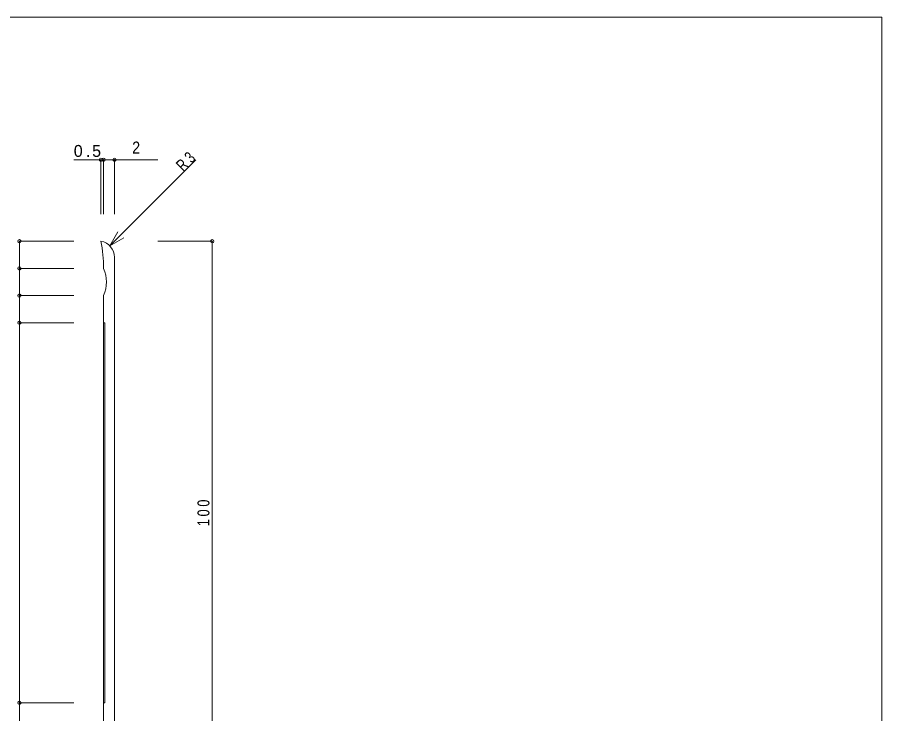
# Model space of a CAD drawing. Units: millimetres on the paper. Extents: x -141 to 141, y -98 to 98.
# Drawn here: x -18.1 to 141, y -30.8 to 97.5 of the extents above; entities that cross this region are included whole.
import ezdxf
from ezdxf.enums import TextEntityAlignment as Align

# ---------------------------------------------------------------- set-up
doc = ezdxf.new("R2010")
doc.units = ezdxf.units.MM
doc.header["$PDMODE"] = 32
doc.header["$PDSIZE"] = 0.6
for name, color, linetype, lineweight in [('0-0_ＫＢ製品', 2, 'Continuous', 9), ('0-3_寸法', 4, 'Continuous', 9), ('0-4_引出線字', 4, 'Continuous', 9), ('0-8_他製品', 7, 'Continuous', 9), ('F-0_図面枠', 5, 'Continuous', 9)]:
    doc.layers.add(name, color=color, linetype=linetype, lineweight=lineweight)
doc.styles.add('HGｺﾞｼｯｸM', font='')
doc.styles.get('HGｺﾞｼｯｸM').set_extended_font_data('HGｺﾞｼｯｸM')

msp = doc.modelspace()

# ---------------------------------------------------------------- linework, layer by layer
at = {"layer": '0-0_ＫＢ製品'}
for p, q in [((-0.25, -39.167), (-0.25, 53.292)), ((-2.25, -38.75), (-2.25, 46.25))]:
    msp.add_line(p, q, dxfattribs=at)
for centre, radius, start, end in [((-3.25, 53.292), 3, 0, 80.40593), ((-27.85, 51.215), 25.6, 0.07833, 11.34286), ((-8.25, 48.75), 6.5, 337.38014, 22.61986)]:
    msp.add_arc(centre, radius, start, end, dxfattribs=at)
at = {"layer": '0-3_寸法'}
for p, q in [((-2.75, 71.25), (-2.75, 61.25)), ((-2.25, 71.25), (-2.25, 61.25)), ((-0.25, 71.25), (-0.25, 61.25)), ((-17.75, 56.25), (-17.75, 51.25)), ((-17.75, 56.25), (-7.75, 56.25)), ((17.75, 56.25), (7.75, 56.25)), ((17.75, -43.75), (17.75, 56.25)), ((-17.75, 51.25), (-7.75, 51.25)), ((-17.75, 51.25), (-17.75, 46.25)), ((-17.75, 46.25), (-7.75, 46.25)), ((-17.75, 46.25), (-17.75, 41.25)), ((-17.75, 41.25), (-7.75, 41.25)), ((-17.75, 41.25), (-17.75, -28.75)), ((-17.75, -28.75), (-7.75, -28.75)), ((-17.75, -28.75), (-17.75, -43.75))]:
    msp.add_line(p, q, dxfattribs=at)
msp.add_lwpolyline([(-7.75, 71.25), (-2.25, 71.25), (7.75, 71.25)], dxfattribs=at)
for p in [(-2.75, 71.25), (-2.25, 71.25), (-0.25, 71.25), (-17.75, 56.25), (17.75, 56.25), (-17.75, 51.25), (-17.75, 46.25), (-17.75, 41.25), (-17.75, -28.75)]:
    msp.add_point(p, dxfattribs=at)
at = {"layer": '0-4_引出線字'}
for q in [(14.75, 71.25), (0.392, 57.99), (1.49, 56.892)]:
    msp.add_line((-1.108, 55.392), q, dxfattribs=at)
at = {"layer": '0-8_他製品'}
for p, q in [((-2.25, 41.25), (-2.05, 41.25)), ((-2.05, -28.75), (-2.05, 41.25)), ((-2.05, -28.75), (-2.25, -28.75))]:
    msp.add_line(p, q, dxfattribs=at)
at = {"layer": 'F-0_図面枠'}
for p, q in [((-141, 97.5), (141, 97.5)), ((141, 97.5), (141, -97.5))]:
    msp.add_line(p, q, dxfattribs=at)

# ---------------------------------------------------------------- texts
at = {"layer": '0-3_寸法', "color": 7, "style": 'HGｺﾞｼｯｸM', "width": 0.9}
msp.add_text('2', height=2.199, dxfattribs=at).set_placement((3, 71.75), align=Align.BOTTOM_LEFT)
at = {"layer": '0-3_寸法', "color": 7, "insert": (-7.75, 71.75), "char_height": 2.199, "attachment_point": 7, "style": 'HGｺﾞｼｯｸM'}
msp.add_mtext('\\T1.38;0.5', dxfattribs=at)
at = {"layer": '0-3_寸法', "color": 7, "insert": (17.25, 3.75), "char_height": 2.199, "attachment_point": 7, "rotation": 90, "style": 'HGｺﾞｼｯｸM'}
msp.add_mtext('\\T1.38;\\W0.8;100', dxfattribs=at)
at = {"layer": '0-4_引出線字', "color": 7, "insert": (12.452, 68.952), "char_height": 2.199, "attachment_point": 7, "rotation": 45, "style": 'HGｺﾞｼｯｸM'}
msp.add_mtext('\\T1.36;\\W0.75;R3', dxfattribs=at)

doc.saveas('drawing.dxf')
